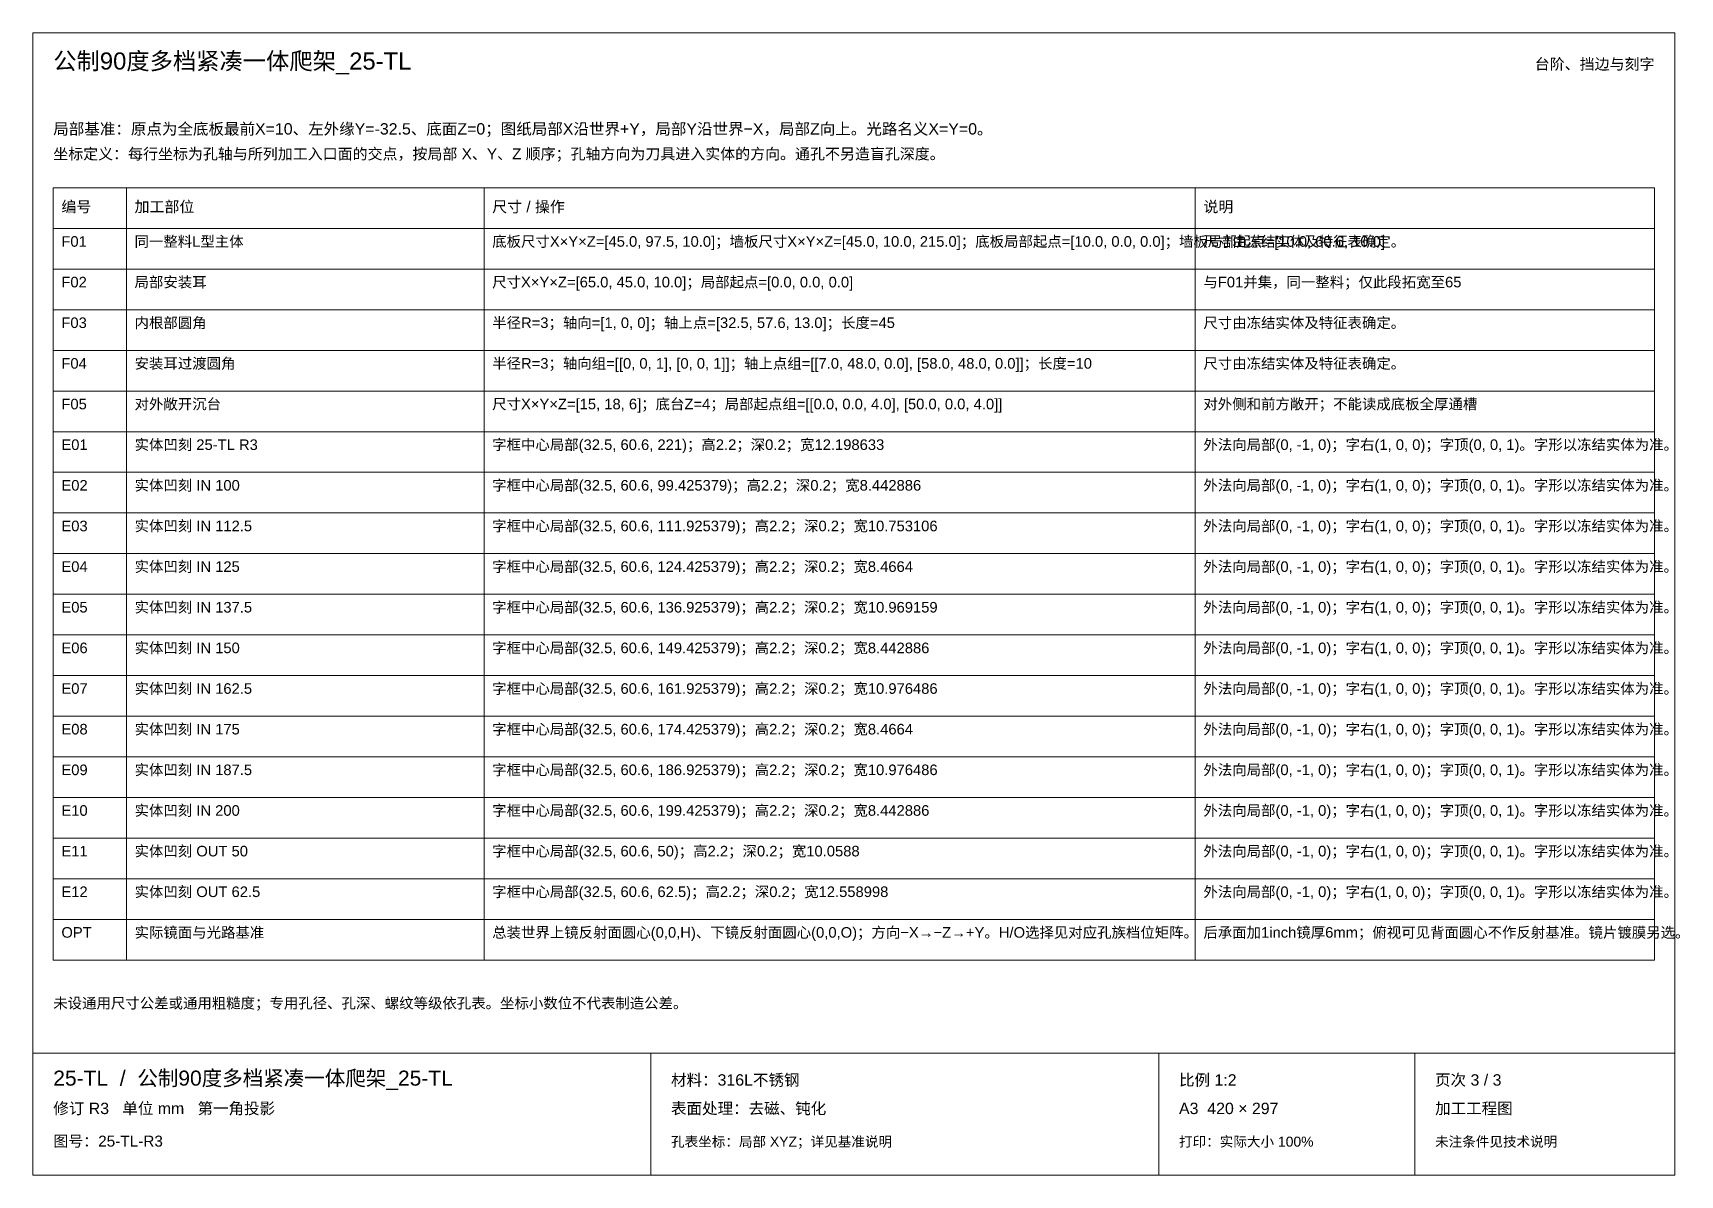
# Paper-space layout '03_孔表及加工说明' of a CAD drawing. Header units: millimetres. Extents: x 8 to 413, y 8 to 289.
import ezdxf
from ezdxf.enums import TextEntityAlignment as Align

# ---------------------------------------------------------------- set-up
doc = ezdxf.new("R2010")
doc.units = ezdxf.units.MM
doc.layers.add('ANNOTATIONS', color=7, linetype='CONTINUOUS', lineweight=18)
doc.styles.add('CJK', font='Arial Unicode.ttf')

psp = doc.layouts.new('03_孔表及加工说明')

# ---------------------------------------------------------------- linework, layer by layer
at = {"layer": 'ANNOTATIONS'}
for p, q in [((412, 289), (8, 289)), ((8, 289), (8, 8)), ((412, 8), (412, 289)), ((31, 250.9), (13, 250.9)), ((13, 250.9), (13, 240.9)), ((31, 240.9), (31, 250.9)), ((119, 250.9), (31, 250.9)), ((31, 250.9), (31, 240.9)), ((119, 240.9), (119, 250.9)), ((294, 250.9), (119, 250.9)), ((119, 250.9), (119, 240.9)), ((294, 240.9), (294, 250.9)), ((407, 250.9), (294, 250.9)), ((294, 250.9), (294, 240.9)), ((407, 240.9), (407, 250.9)), ((13, 240.9), (31, 240.9)), ((31, 240.9), (13, 240.9)), ((13, 240.9), (13, 230.9)), ((31, 240.9), (119, 240.9)), ((31, 230.9), (31, 240.9)), ((119, 240.9), (31, 240.9)), ((31, 240.9), (31, 230.9)), ((119, 240.9), (294, 240.9)), ((119, 230.9), (119, 240.9)), ((294, 240.9), (119, 240.9)), ((119, 240.9), (119, 230.9)), ((294, 240.9), (407, 240.9)), ((294, 230.9), (294, 240.9)), ((407, 240.9), (294, 240.9)), ((294, 240.9), (294, 230.9)), ((407, 230.9), (407, 240.9)), ((13, 230.9), (31, 230.9)), ((31, 230.9), (13, 230.9)), ((13, 230.9), (13, 220.9)), ((31, 230.9), (119, 230.9)), ((31, 220.9), (31, 230.9)), ((119, 230.9), (31, 230.9)), ((31, 230.9), (31, 220.9)), ((119, 230.9), (294, 230.9)), ((119, 220.9), (119, 230.9)), ((294, 230.9), (119, 230.9)), ((119, 230.9), (119, 220.9)), ((294, 230.9), (407, 230.9)), ((294, 220.9), (294, 230.9)), ((407, 230.9), (294, 230.9)), ((294, 230.9), (294, 220.9)), ((407, 220.9), (407, 230.9)), ((13, 220.9), (31, 220.9)), ((31, 220.9), (13, 220.9)), ((13, 220.9), (13, 210.9)), ((31, 220.9), (119, 220.9)), ((31, 210.9), (31, 220.9)), ((119, 220.9), (31, 220.9)), ((31, 220.9), (31, 210.9)), ((119, 220.9), (294, 220.9)), ((119, 210.9), (119, 220.9)), ((294, 220.9), (119, 220.9)), ((119, 220.9), (119, 210.9)), ((294, 220.9), (407, 220.9)), ((294, 210.9), (294, 220.9)), ((407, 220.9), (294, 220.9)), ((294, 220.9), (294, 210.9)), ((407, 210.9), (407, 220.9)), ((13, 210.9), (31, 210.9)), ((31, 210.9), (13, 210.9)), ((13, 210.9), (13, 200.9)), ((31, 210.9), (119, 210.9)), ((31, 200.9), (31, 210.9)), ((119, 210.9), (31, 210.9)), ((31, 210.9), (31, 200.9)), ((119, 210.9), (294, 210.9)), ((119, 200.9), (119, 210.9)), ((294, 210.9), (119, 210.9)), ((119, 210.9), (119, 200.9)), ((294, 210.9), (407, 210.9)), ((294, 200.9), (294, 210.9)), ((407, 210.9), (294, 210.9)), ((294, 210.9), (294, 200.9)), ((407, 200.9), (407, 210.9)), ((13, 200.9), (31, 200.9)), ((31, 200.9), (13, 200.9)), ((13, 200.9), (13, 190.9)), ((31, 200.9), (119, 200.9)), ((31, 190.9), (31, 200.9)), ((119, 200.9), (31, 200.9)), ((31, 200.9), (31, 190.9)), ((119, 200.9), (294, 200.9)), ((119, 190.9), (119, 200.9)), ((294, 200.9), (119, 200.9)), ((119, 200.9), (119, 190.9)), ((294, 200.9), (407, 200.9)), ((294, 190.9), (294, 200.9)), ((407, 200.9), (294, 200.9)), ((294, 200.9), (294, 190.9)), ((407, 190.9), (407, 200.9)), ((13, 190.9), (31, 190.9)), ((31, 190.9), (13, 190.9)), ((13, 190.9), (13, 180.9)), ((31, 190.9), (119, 190.9)), ((31, 180.9), (31, 190.9)), ((119, 190.9), (31, 190.9)), ((31, 190.9), (31, 180.9)), ((119, 190.9), (294, 190.9)), ((119, 180.9), (119, 190.9)), ((294, 190.9), (119, 190.9)), ((119, 190.9), (119, 180.9)), ((294, 190.9), (407, 190.9)), ((294, 180.9), (294, 190.9)), ((407, 190.9), (294, 190.9)), ((294, 190.9), (294, 180.9)), ((407, 180.9), (407, 190.9)), ((13, 180.9), (31, 180.9)), ((31, 180.9), (13, 180.9)), ((13, 180.9), (13, 170.9)), ((31, 180.9), (119, 180.9)), ((31, 170.9), (31, 180.9)), ((119, 180.9), (31, 180.9)), ((31, 180.9), (31, 170.9)), ((119, 180.9), (294, 180.9)), ((119, 170.9), (119, 180.9)), ((294, 180.9), (119, 180.9)), ((119, 180.9), (119, 170.9)), ((294, 180.9), (407, 180.9)), ((294, 170.9), (294, 180.9)), ((407, 180.9), (294, 180.9)), ((294, 180.9), (294, 170.9)), ((407, 170.9), (407, 180.9)), ((13, 170.9), (31, 170.9)), ((31, 170.9), (13, 170.9)), ((13, 170.9), (13, 160.9)), ((31, 170.9), (119, 170.9)), ((31, 160.9), (31, 170.9)), ((119, 170.9), (31, 170.9)), ((31, 170.9), (31, 160.9)), ((119, 170.9), (294, 170.9)), ((119, 160.9), (119, 170.9)), ((294, 170.9), (119, 170.9)), ((119, 170.9), (119, 160.9)), ((294, 170.9), (407, 170.9)), ((294, 160.9), (294, 170.9)), ((407, 170.9), (294, 170.9)), ((294, 170.9), (294, 160.9)), ((407, 160.9), (407, 170.9)), ((13, 160.9), (31, 160.9)), ((31, 160.9), (13, 160.9)), ((13, 160.9), (13, 150.9)), ((31, 160.9), (119, 160.9)), ((31, 150.9), (31, 160.9)), ((119, 160.9), (31, 160.9)), ((31, 160.9), (31, 150.9)), ((119, 160.9), (294, 160.9)), ((119, 150.9), (119, 160.9)), ((294, 160.9), (119, 160.9)), ((119, 160.9), (119, 150.9)), ((294, 160.9), (407, 160.9)), ((294, 150.9), (294, 160.9)), ((407, 160.9), (294, 160.9)), ((294, 160.9), (294, 150.9)), ((407, 150.9), (407, 160.9)), ((13, 150.9), (31, 150.9)), ((31, 150.9), (13, 150.9)), ((13, 150.9), (13, 140.9)), ((31, 150.9), (119, 150.9)), ((31, 140.9), (31, 150.9)), ((119, 150.9), (31, 150.9)), ((31, 150.9), (31, 140.9)), ((119, 150.9), (294, 150.9)), ((119, 140.9), (119, 150.9)), ((294, 150.9), (119, 150.9)), ((119, 150.9), (119, 140.9)), ((294, 150.9), (407, 150.9)), ((294, 140.9), (294, 150.9)), ((407, 150.9), (294, 150.9)), ((294, 150.9), (294, 140.9)), ((407, 140.9), (407, 150.9)), ((13, 140.9), (31, 140.9)), ((31, 140.9), (13, 140.9)), ((13, 140.9), (13, 130.9)), ((31, 140.9), (119, 140.9)), ((31, 130.9), (31, 140.9)), ((119, 140.9), (31, 140.9)), ((31, 140.9), (31, 130.9)), ((119, 140.9), (294, 140.9)), ((119, 130.9), (119, 140.9)), ((294, 140.9), (119, 140.9)), ((119, 140.9), (119, 130.9)), ((294, 140.9), (407, 140.9)), ((294, 130.9), (294, 140.9)), ((407, 140.9), (294, 140.9)), ((294, 140.9), (294, 130.9)), ((407, 130.9), (407, 140.9)), ((13, 130.9), (31, 130.9)), ((31, 130.9), (13, 130.9)), ((13, 130.9), (13, 120.9)), ((31, 130.9), (119, 130.9)), ((31, 120.9), (31, 130.9)), ((119, 130.9), (31, 130.9)), ((31, 130.9), (31, 120.9)), ((119, 130.9), (294, 130.9)), ((119, 120.9), (119, 130.9)), ((294, 130.9), (119, 130.9)), ((119, 130.9), (119, 120.9)), ((294, 130.9), (407, 130.9)), ((294, 120.9), (294, 130.9)), ((407, 130.9), (294, 130.9)), ((294, 130.9), (294, 120.9)), ((407, 120.9), (407, 130.9)), ((13, 120.9), (31, 120.9)), ((31, 120.9), (13, 120.9)), ((13, 120.9), (13, 110.9)), ((31, 120.9), (119, 120.9)), ((31, 110.9), (31, 120.9)), ((119, 120.9), (31, 120.9)), ((31, 120.9), (31, 110.9)), ((119, 120.9), (294, 120.9)), ((119, 110.9), (119, 120.9)), ((294, 120.9), (119, 120.9)), ((119, 120.9), (119, 110.9)), ((294, 120.9), (407, 120.9)), ((294, 110.9), (294, 120.9)), ((407, 120.9), (294, 120.9)), ((294, 120.9), (294, 110.9)), ((407, 110.9), (407, 120.9)), ((13, 110.9), (31, 110.9)), ((31, 110.9), (13, 110.9)), ((13, 110.9), (13, 100.9)), ((31, 110.9), (119, 110.9)), ((31, 100.9), (31, 110.9)), ((119, 110.9), (31, 110.9)), ((31, 110.9), (31, 100.9)), ((119, 110.9), (294, 110.9)), ((119, 100.9), (119, 110.9)), ((294, 110.9), (119, 110.9)), ((119, 110.9), (119, 100.9)), ((294, 110.9), (407, 110.9)), ((294, 100.9), (294, 110.9)), ((407, 110.9), (294, 110.9)), ((294, 110.9), (294, 100.9)), ((407, 100.9), (407, 110.9)), ((13, 100.9), (31, 100.9)), ((31, 100.9), (13, 100.9)), ((13, 100.9), (13, 90.9)), ((31, 100.9), (119, 100.9)), ((31, 90.9), (31, 100.9)), ((119, 100.9), (31, 100.9)), ((31, 100.9), (31, 90.9)), ((119, 100.9), (294, 100.9)), ((119, 90.9), (119, 100.9)), ((294, 100.9), (119, 100.9)), ((119, 100.9), (119, 90.9)), ((294, 100.9), (407, 100.9)), ((294, 90.9), (294, 100.9)), ((407, 100.9), (294, 100.9)), ((294, 100.9), (294, 90.9)), ((407, 90.9), (407, 100.9)), ((13, 90.9), (31, 90.9)), ((31, 90.9), (13, 90.9)), ((13, 90.9), (13, 80.9)), ((31, 90.9), (119, 90.9)), ((31, 80.9), (31, 90.9)), ((119, 90.9), (31, 90.9)), ((31, 90.9), (31, 80.9)), ((119, 90.9), (294, 90.9)), ((119, 80.9), (119, 90.9)), ((294, 90.9), (119, 90.9)), ((119, 90.9), (119, 80.9)), ((294, 90.9), (407, 90.9)), ((294, 80.9), (294, 90.9)), ((407, 90.9), (294, 90.9)), ((294, 90.9), (294, 80.9)), ((407, 80.9), (407, 90.9)), ((13, 80.9), (31, 80.9)), ((31, 80.9), (13, 80.9)), ((13, 80.9), (13, 70.9)), ((31, 80.9), (119, 80.9)), ((31, 70.9), (31, 80.9)), ((119, 80.9), (31, 80.9)), ((31, 80.9), (31, 70.9)), ((119, 80.9), (294, 80.9)), ((119, 70.9), (119, 80.9)), ((294, 80.9), (119, 80.9)), ((119, 80.9), (119, 70.9)), ((294, 80.9), (407, 80.9)), ((294, 70.9), (294, 80.9)), ((407, 80.9), (294, 80.9)), ((294, 80.9), (294, 70.9)), ((407, 70.9), (407, 80.9)), ((13, 70.9), (31, 70.9)), ((31, 70.9), (13, 70.9)), ((13, 70.9), (13, 60.9)), ((31, 70.9), (119, 70.9)), ((31, 60.9), (31, 70.9)), ((119, 70.9), (31, 70.9)), ((31, 70.9), (31, 60.9)), ((119, 70.9), (294, 70.9)), ((119, 60.9), (119, 70.9)), ((294, 70.9), (119, 70.9)), ((119, 70.9), (119, 60.9)), ((294, 70.9), (407, 70.9)), ((294, 60.9), (294, 70.9)), ((407, 70.9), (294, 70.9)), ((294, 70.9), (294, 60.9)), ((407, 60.9), (407, 70.9)), ((13, 60.9), (31, 60.9)), ((31, 60.9), (119, 60.9)), ((119, 60.9), (294, 60.9)), ((294, 60.9), (407, 60.9)), ((8, 38), (412, 38)), ((160, 8), (160, 38)), ((285, 8), (285, 38)), ((348, 8), (348, 38)), ((8, 8), (412, 8))]:
    psp.add_line(p, q, dxfattribs=at)

# ---------------------------------------------------------------- texts
at = {"layer": 'ANNOTATIONS', "style": 'CJK'}
for s, height, p in [('公制90度多档紧凑一体爬架_25-TL', 4.2, (13, 280)), ('局部基准：原点为全底板最前X=10、左外缘Y=-32.5、底面Z=0；图纸局部X沿世界+Y，局部Y沿世界−X，局部Z向上。光路名义X=Y=0。', 2.8, (13, 264)), ('坐标定义：每行坐标为孔轴与所列加工入口面的交点，按局部 X、Y、Z 顺序；孔轴方向为刀具进入实体的方向。通孔不另造盲孔深度。', 2.7, (13, 257.9)), ('编号', 2.7, (15, 244.9)), ('加工部位', 2.7, (33, 244.9)), ('尺寸 / 操作', 2.7, (121, 244.9)), ('说明', 2.7, (296, 244.9)), ('同一整料L型主体', 2.6, (33, 236.4)), ('底板尺寸X×Y×Z=[45.0, 97.5, 10.0]；墙板尺寸X×Y×Z=[45.0, 10.0, 215.0]；底板局部起点=[10.0, 0.0, 0.0]；墙板局部起点=[10.0, 60.6, 10.0]', 2.6, (121, 236.4)), ('尺寸由冻结实体及特征表确定。', 2.6, (296, 236.4)), ('F01', 2.6, (15, 236.4)), ('F02', 2.6, (15, 226.4)), ('局部安装耳', 2.6, (33, 226.4)), ('尺寸X×Y×Z=[65.0, 45.0, 10.0]；局部起点=[0.0, 0.0, 0.0]', 2.6, (121, 226.4)), ('与F01并集，同一整料；仅此段拓宽至65', 2.6, (296, 226.4)), ('F03', 2.6, (15, 216.4)), ('内根部圆角', 2.6, (33, 216.4)), ('半径R=3；轴向=[1, 0, 0]；轴上点=[32.5, 57.6, 13.0]；长度=45', 2.6, (121, 216.4)), ('尺寸由冻结实体及特征表确定。', 2.6, (296, 216.4)), ('F04', 2.6, (15, 206.4)), ('安装耳过渡圆角', 2.6, (33, 206.4)), ('半径R=3；轴向组=[[0, 0, 1], [0, 0, 1]]；轴上点组=[[7.0, 48.0, 0.0], [58.0, 48.0, 0.0]]；长度=10', 2.6, (121, 206.4)), ('尺寸由冻结实体及特征表确定。', 2.6, (296, 206.4)), ('F05', 2.6, (15, 196.4)), ('对外敞开沉台', 2.6, (33, 196.4)), ('尺寸X×Y×Z=[15, 18, 6]；底台Z=4；局部起点组=[[0.0, 0.0, 4.0], [50.0, 0.0, 4.0]]', 2.6, (121, 196.4)), ('对外侧和前方敞开；不能读成底板全厚通槽', 2.6, (296, 196.4)), ('E01', 2.6, (15, 186.4)), ('实体凹刻 25-TL R3', 2.6, (33, 186.4)), ('字框中心局部(32.5, 60.6, 221)；高2.2；深0.2；宽12.198633', 2.6, (121, 186.4)), ('外法向局部(0, -1, 0)；字右(1, 0, 0)；字顶(0, 0, 1)。字形以冻结实体为准。', 2.6, (296, 186.4)), ('E02', 2.6, (15, 176.4)), ('实体凹刻 IN 100', 2.6, (33, 176.4)), ('字框中心局部(32.5, 60.6, 99.425379)；高2.2；深0.2；宽8.442886', 2.6, (121, 176.4)), ('外法向局部(0, -1, 0)；字右(1, 0, 0)；字顶(0, 0, 1)。字形以冻结实体为准。', 2.6, (296, 176.4)), ('E03', 2.6, (15, 166.4)), ('实体凹刻 IN 112.5', 2.6, (33, 166.4)), ('字框中心局部(32.5, 60.6, 111.925379)；高2.2；深0.2；宽10.753106', 2.6, (121, 166.4)), ('外法向局部(0, -1, 0)；字右(1, 0, 0)；字顶(0, 0, 1)。字形以冻结实体为准。', 2.6, (296, 166.4)), ('E04', 2.6, (15, 156.4)), ('实体凹刻 IN 125', 2.6, (33, 156.4)), ('字框中心局部(32.5, 60.6, 124.425379)；高2.2；深0.2；宽8.4664', 2.6, (121, 156.4)), ('外法向局部(0, -1, 0)；字右(1, 0, 0)；字顶(0, 0, 1)。字形以冻结实体为准。', 2.6, (296, 156.4)), ('E05', 2.6, (15, 146.4)), ('实体凹刻 IN 137.5', 2.6, (33, 146.4)), ('字框中心局部(32.5, 60.6, 136.925379)；高2.2；深0.2；宽10.969159', 2.6, (121, 146.4)), ('外法向局部(0, -1, 0)；字右(1, 0, 0)；字顶(0, 0, 1)。字形以冻结实体为准。', 2.6, (296, 146.4)), ('E06', 2.6, (15, 136.4)), ('实体凹刻 IN 150', 2.6, (33, 136.4)), ('字框中心局部(32.5, 60.6, 149.425379)；高2.2；深0.2；宽8.442886', 2.6, (121, 136.4)), ('外法向局部(0, -1, 0)；字右(1, 0, 0)；字顶(0, 0, 1)。字形以冻结实体为准。', 2.6, (296, 136.4)), ('E07', 2.6, (15, 126.4)), ('实体凹刻 IN 162.5', 2.6, (33, 126.4)), ('字框中心局部(32.5, 60.6, 161.925379)；高2.2；深0.2；宽10.976486', 2.6, (121, 126.4)), ('外法向局部(0, -1, 0)；字右(1, 0, 0)；字顶(0, 0, 1)。字形以冻结实体为准。', 2.6, (296, 126.4)), ('E08', 2.6, (15, 116.4)), ('实体凹刻 IN 175', 2.6, (33, 116.4)), ('字框中心局部(32.5, 60.6, 174.425379)；高2.2；深0.2；宽8.4664', 2.6, (121, 116.4)), ('外法向局部(0, -1, 0)；字右(1, 0, 0)；字顶(0, 0, 1)。字形以冻结实体为准。', 2.6, (296, 116.4)), ('E09', 2.6, (15, 106.4)), ('实体凹刻 IN 187.5', 2.6, (33, 106.4)), ('字框中心局部(32.5, 60.6, 186.925379)；高2.2；深0.2；宽10.976486', 2.6, (121, 106.4)), ('外法向局部(0, -1, 0)；字右(1, 0, 0)；字顶(0, 0, 1)。字形以冻结实体为准。', 2.6, (296, 106.4)), ('E10', 2.6, (15, 96.4)), ('实体凹刻 IN 200', 2.6, (33, 96.4)), ('字框中心局部(32.5, 60.6, 199.425379)；高2.2；深0.2；宽8.442886', 2.6, (121, 96.4)), ('外法向局部(0, -1, 0)；字右(1, 0, 0)；字顶(0, 0, 1)。字形以冻结实体为准。', 2.6, (296, 96.4)), ('实体凹刻 OUT 50', 2.6, (33, 86.4)), ('字框中心局部(32.5, 60.6, 50)；高2.2；深0.2；宽10.0588', 2.6, (121, 86.4)), ('外法向局部(0, -1, 0)；字右(1, 0, 0)；字顶(0, 0, 1)。字形以冻结实体为准。', 2.6, (296, 86.4)), ('E11', 2.6, (15, 86.4)), ('E12', 2.6, (15, 76.4)), ('实体凹刻 OUT 62.5', 2.6, (33, 76.4)), ('字框中心局部(32.5, 60.6, 62.5)；高2.2；深0.2；宽12.558998', 2.6, (121, 76.4)), ('外法向局部(0, -1, 0)；字右(1, 0, 0)；字顶(0, 0, 1)。字形以冻结实体为准。', 2.6, (296, 76.4)), ('OPT', 2.6, (15, 66.4)), ('实际镜面与光路基准', 2.6, (33, 66.4)), ('总装世界上镜反射面圆心(0,0,H)、下镜反射面圆心(0,0,O)；方向−X→−Z→+Y。H/O选择见对应孔族档位矩阵。', 2.6, (121, 66.4)), ('后承面加1inch镜厚6mm；俯视可见背面圆心不作反射基准。镜片镀膜另选。', 2.6, (296, 66.4)), ('未设通用尺寸公差或通用粗糙度；专用孔径、孔深、螺纹等级依孔表。坐标小数位不代表制造公差。', 2.6, (13, 49)), ('25-TL  /  公制90度多档紧凑一体爬架_25-TL', 3.7, (13, 30)), ('材料：316L不锈钢', 2.8, (165, 30)), ('比例 1:2', 2.8, (290, 30)), ('页次 3 / 3', 2.8, (353, 30)), ('修订 R3   单位 mm   第一角投影', 2.8, (13, 23)), ('表面处理：去磁、钝化', 2.8, (165, 23)), ('A3  420 × 297', 2.8, (290, 23)), ('加工工程图', 2.8, (353, 23)), ('图号：25-TL-R3', 2.7, (13, 15)), ('孔表坐标：局部 XYZ；详见基准说明', 2.45, (165, 15)), ('打印：实际大小 100%', 2.45, (290, 15)), ('未注条件见技术说明', 2.45, (353, 15))]:
    psp.add_text(s, height=height, dxfattribs=at).set_placement(p)
psp.add_text('台阶、挡边与刻字', height=2.7, dxfattribs=at).set_placement((407, 280), align=Align.RIGHT)

doc.saveas('drawing.dxf')
